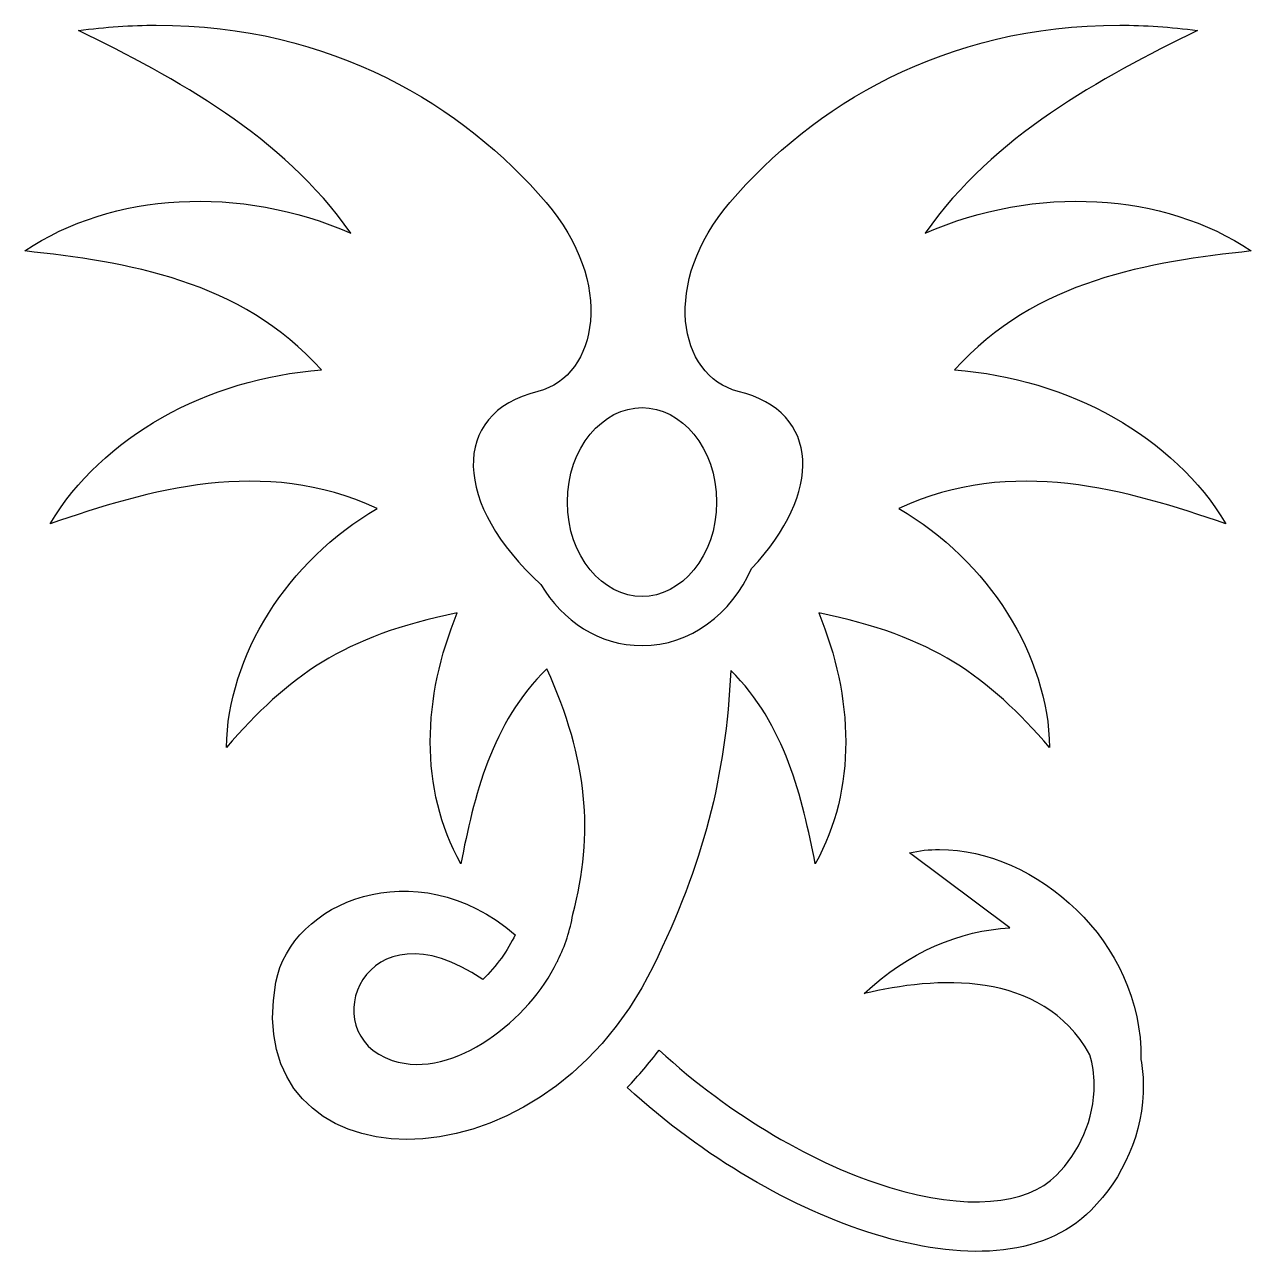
# Model space of a CAD drawing. Header units: centimetres. Extents: x -9.9 to 9.8, y -10.1 to 9.7.
import ezdxf

# ---------------------------------------------------------------- set-up
doc = ezdxf.new("R2010")
doc.units = ezdxf.units.CM
doc.header["$MEASUREMENT"] = 0
doc.layers.add('Layer 1', color=7, linetype='Continuous')

msp = doc.modelspace()

# ---------------------------------------------------------------- linework, layer by layer
at = {"layer": 'Layer 1'}
for points, knots in [([(-7.8327, 9.73422), (-8.23473, 9.73312), (-8.65076, 9.70512), (-9.08062, 9.64723), (-9.08062, 9.64723), (-7.51872, 8.8823), (-5.8145, 7.96591), (-4.70966, 6.39637), (-4.70966, 6.39637), (-6.48434, 7.17015), (-8.54062, 7.05777), (-9.94637, 6.10912), (-9.94637, 6.10912), (-8.32037, 5.93244), (-6.47308, 5.65), (-5.18139, 4.19836), (-5.18139, 4.19836), (-7.01726, 4.0682), (-8.70802, 3.11849), (-9.53924, 1.72889), (-9.53924, 1.72889), (-7.95583, 2.271), (-6.11073, 2.82256), (-4.28401, 1.97532), (-4.28401, 1.97532), (-5.7348, 1.13289), (-6.68451, -0.39503), (-6.7074, -1.8607), (-6.7074, -1.8607), (-5.71329, -0.72103), (-4.83556, -0.07177), (-2.99915, 0.29779), (-2.99915, 0.29779), (-3.55956, -1.05639), (-3.61565, -2.52198), (-2.94252, -3.73052), (-2.94252, -3.73052), (-2.73286, -2.66148), (-2.45253, -1.46003), (-1.56025, -0.6009), (-1.56025, -0.6009), (-0.89804, -2.06666), (-0.80418, -3.24449), (-1.14253, -4.53964), (-1.14253, -4.53964), (-1.14283, -4.54145), (-1.14354, -4.54314), (-1.1438, -4.54491), (-1.1438, -4.54491), (-1.18588, -4.79939), (-1.26891, -5.04473), (-1.38374, -5.27631), (-1.38374, -5.27631), (-1.38425, -5.27758), (-1.38441, -5.27897), (-1.38501, -5.28027), (-1.38501, -5.28027), (-1.39032, -5.2909), (-1.39538, -5.30123), (-1.40082, -5.3119), (-1.40082, -5.3119), (-1.82756, -6.20067), (-3.04284, -7.21671), (-4.04416, -6.88654), (-4.04416, -6.88654), (-5.32733, -6.46343), (-4.50316, -4.27845), (-2.58937, -5.58861), (-2.58937, -5.58861), (-2.36786, -5.3706), (-2.18899, -5.12362), (-2.06885, -4.8691), (-2.06885, -4.8691), (-3.68726, -3.49244), (-5.67337, -4.35608), (-5.91141, -5.62812), (-5.91141, -5.62812), (-6.52411, -8.90339), (-1.70992, -9.17537), (0.14627, -5.37764), (0.14627, -5.37764), (0.95379, -3.7255), (1.31074, -2.3345), (1.39149, -0.6259), (1.39149, -0.6259), (2.26352, -1.48317), (2.54116, -2.67189), (2.74879, -3.73052), (2.74879, -3.73052), (3.42192, -2.5219), (3.36444, -1.05631), (2.80411, 0.29791), (2.80411, 0.29791), (4.64053, -0.07169), (5.51821, -0.72095), (6.51228, -1.86058), (6.51228, -1.86058), (6.48942, -0.39495), (5.53972, 1.13292), (4.08889, 1.97544), (4.08889, 1.97544), (5.91561, 2.82259), (7.76075, 2.27104), (9.34412, 1.72897), (9.34412, 1.72897), (8.51299, 3.11857), (6.82218, 4.06824), (4.98631, 4.19845), (4.98631, 4.19845), (6.278, 5.65004), (8.12529, 5.93248), (9.75129, 6.10917), (9.75129, 6.10917), (8.34554, 7.05782), (6.2893, 7.17012), (4.51453, 6.39646), (4.51453, 6.39646), (5.61947, 7.96582), (7.32373, 8.88226), (8.88563, 9.64719), (8.88563, 9.64719), (8.45569, 9.70517), (8.03974, 9.73313), (7.63767, 9.73422), (7.63767, 9.73422), (4.82359, 9.74173), (2.70107, 8.43292), (1.37834, 6.88915), (1.37834, 6.88915), (0.27902, 5.60606), (0.53819, 4.10509), (1.51146, 3.85441), (1.51146, 3.85441), (2.84634, 3.52398), (2.86603, 2.21761), (1.72762, 1.01203), (1.72762, 1.01203), (1.72732, 1.01152), (1.72648, 1.01119), (1.72623, 1.01076), (1.72623, 1.01076), (1.40052, 0.28661), (0.75185, -0.22666), (-0.03293, -0.22666), (-0.03293, -0.22666), (-0.72195, -0.22666), (-1.30623, 0.16862), (-1.6591, 0.75501), (-1.6591, 0.75501), (-3.05591, 2.0257), (-3.13582, 3.50031), (-1.70523, 3.85436), (-1.70523, 3.85436), (-0.73199, 4.10509), (-0.47409, 5.60602), (-1.57346, 6.88919), (-1.57346, 6.88919), (-2.89614, 8.43288), (-5.01867, 9.74173), (-7.83275, 9.73426), (-7.83275, 9.73426), (-7.83275, 9.73426), (-7.8327, 9.73422), (-7.8327, 9.73422)], [0, 0, 0, 0, 0.02380952, 0.02380952, 0.02380952, 0.02380952, 0.04761905, 0.04761905, 0.04761905, 0.04761905, 0.07142857, 0.07142857, 0.07142857, 0.07142857, 0.0952381, 0.0952381, 0.0952381, 0.0952381, 0.11904762, 0.11904762, 0.11904762, 0.11904762, 0.14285714, 0.14285714, 0.14285714, 0.14285714, 0.16666667, 0.16666667, 0.16666667, 0.16666667, 0.19047619, 0.19047619, 0.19047619, 0.19047619, 0.21428571, 0.21428571, 0.21428571, 0.21428571, 0.23809524, 0.23809524, 0.23809524, 0.23809524, 0.26190476, 0.26190476, 0.26190476, 0.26190476, 0.28571429, 0.28571429, 0.28571429, 0.28571429, 0.30952381, 0.30952381, 0.30952381, 0.30952381, 0.33333333, 0.33333333, 0.33333333, 0.33333333, 0.35714286, 0.35714286, 0.35714286, 0.35714286, 0.38095238, 0.38095238, 0.38095238, 0.38095238, 0.4047619, 0.4047619, 0.4047619, 0.4047619, 0.42857143, 0.42857143, 0.42857143, 0.42857143, 0.45238095, 0.45238095, 0.45238095, 0.45238095, 0.47619048, 0.47619048, 0.47619048, 0.47619048, 0.5, 0.5, 0.5, 0.5, 0.52380952, 0.52380952, 0.52380952, 0.52380952, 0.54761905, 0.54761905, 0.54761905, 0.54761905, 0.57142857, 0.57142857, 0.57142857, 0.57142857, 0.5952381, 0.5952381, 0.5952381, 0.5952381, 0.61904762, 0.61904762, 0.61904762, 0.61904762, 0.64285714, 0.64285714, 0.64285714, 0.64285714, 0.66666667, 0.66666667, 0.66666667, 0.66666667, 0.69047619, 0.69047619, 0.69047619, 0.69047619, 0.71428571, 0.71428571, 0.71428571, 0.71428571, 0.73809524, 0.73809524, 0.73809524, 0.73809524, 0.76190476, 0.76190476, 0.76190476, 0.76190476, 0.78571429, 0.78571429, 0.78571429, 0.78571429, 0.80952381, 0.80952381, 0.80952381, 0.80952381, 0.83333333, 0.83333333, 0.83333333, 0.83333333, 0.85714286, 0.85714286, 0.85714286, 0.85714286, 0.88095238, 0.88095238, 0.88095238, 0.88095238, 0.9047619, 0.9047619, 0.9047619, 0.9047619, 0.92857143, 0.92857143, 0.92857143, 0.92857143, 0.95238095, 0.95238095, 0.95238095, 0.95238095, 1, 1, 1, 1]), ([(-0.03289, 3.59482), (-0.65647, 3.59482), (-1.23076, 2.95614), (-1.23076, 2.07804), (-1.23076, 2.07804), (-1.23076, 1.2001), (-0.65643, 0.56134), (-0.03294, 0.56134), (-0.03294, 0.56134), (0.59051, 0.56134), (1.16484, 1.20006), (1.16484, 2.07812), (1.16484, 2.07812), (1.16484, 2.95614), (0.59051, 3.59482), (-0.03298, 3.59482), (-0.03298, 3.59482), (-0.03298, 3.59482), (-0.03289, 3.59482), (-0.03289, 3.59482)], [0, 0, 0, 0, 0.16666667, 0.16666667, 0.16666667, 0.16666667, 0.33333333, 0.33333333, 0.33333333, 0.33333333, 0.5, 0.5, 0.5, 0.5, 0.66666667, 0.66666667, 0.66666667, 0.66666667, 1, 1, 1, 1]), ([(4.7439, -3.49994), (4.58012, -3.50036), (4.41845, -3.51849), (4.26158, -3.55392), (4.26158, -3.55392), (4.26158, -3.55392), (5.87189, -4.75971), (5.87189, -4.75971), (5.87189, -4.75971), (5.08698, -4.79834), (4.23974, -5.14293), (3.53418, -5.81517), (3.53418, -5.81517), (4.66272, -5.54445), (6.38279, -5.41065), (7.15936, -6.79558), (7.15936, -6.79558), (7.20427, -6.95497), (7.22556, -7.11454), (7.22784, -7.27136), (7.22784, -7.27136), (7.23585, -7.82747), (6.98225, -8.37215), (6.62298, -8.73143), (6.62298, -8.73143), (6.1442, -9.21025), (5.16304, -9.29876), (3.94666, -8.92776), (3.94666, -8.92776), (2.75466, -8.56415), (1.3952, -7.78109), (0.24115, -6.72178), (0.24115, -6.72178), (0.08272, -6.92996), (-0.08928, -7.13233), (-0.27018, -7.32267), (-0.27018, -7.32267), (0.96214, -8.44889), (2.39205, -9.27766), (3.71596, -9.68146), (3.71596, -9.68146), (5.07478, -10.09589), (6.383, -10.08619), (7.18035, -9.28875), (7.18035, -9.28875), (7.68502, -8.78421), (8.02734, -8.05576), (8.01587, -7.26081), (8.01587, -7.26081), (8.01397, -7.13178), (8.00141, -7.00148), (7.97897, -6.87076), (7.97897, -6.87076), (8.00731, -4.9692), (6.27572, -3.49631), (4.74384, -3.49994), (4.74384, -3.49994), (4.74384, -3.49994), (4.7439, -3.49994), (4.7439, -3.49994)], [0, 0, 0, 0, 0.0625, 0.0625, 0.0625, 0.0625, 0.125, 0.125, 0.125, 0.125, 0.1875, 0.1875, 0.1875, 0.1875, 0.25, 0.25, 0.25, 0.25, 0.3125, 0.3125, 0.3125, 0.3125, 0.375, 0.375, 0.375, 0.375, 0.4375, 0.4375, 0.4375, 0.4375, 0.5, 0.5, 0.5, 0.5, 0.5625, 0.5625, 0.5625, 0.5625, 0.625, 0.625, 0.625, 0.625, 0.6875, 0.6875, 0.6875, 0.6875, 0.75, 0.75, 0.75, 0.75, 0.8125, 0.8125, 0.8125, 0.8125, 0.875, 0.875, 0.875, 0.875, 1, 1, 1, 1])]:
    msp.add_open_spline(points, degree=3, knots=knots, dxfattribs=at)

doc.saveas('drawing.dxf')
